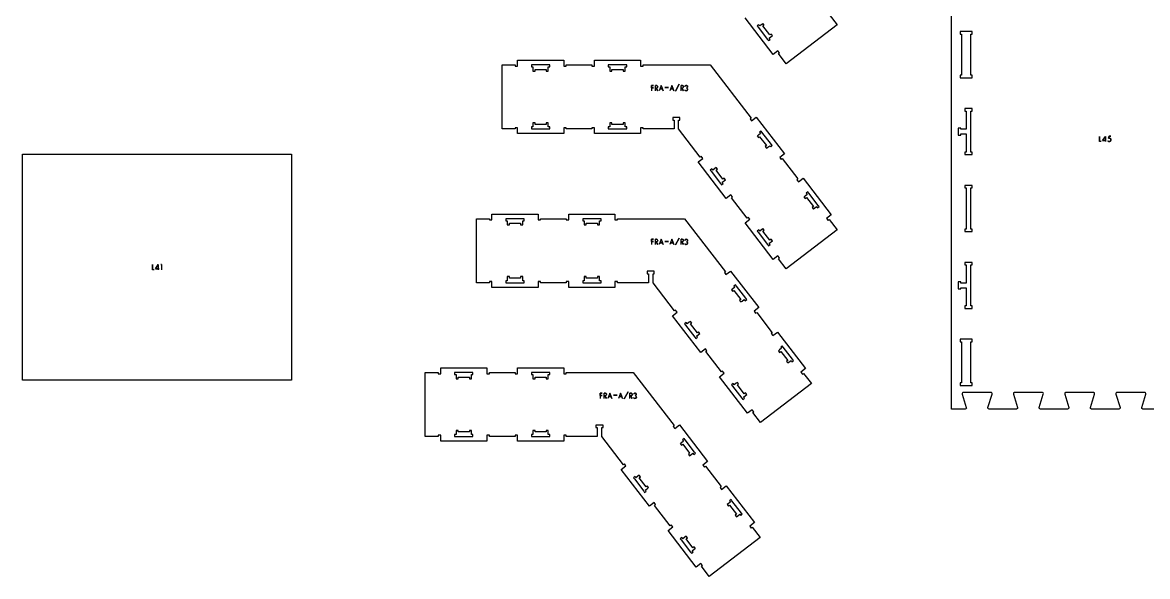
# Model space of a CAD drawing. Extents: x -8400 to 9125, y -4246 to 4193.
# Drawn here: x -2625 to 1765, y -4107 to -1946 of the extents above; entities that cross this region are included whole.
import ezdxf

# ---------------------------------------------------------------- set-up
doc = ezdxf.new("R2010")
doc.units = 0
for name, color, linetype in [('CUTS', 7, 'CONTINUOUS'), ('OUTLINES', 7, 'CONTINUOUS'), ('TAGS', 7, 'CONTINUOUS')]:
    doc.layers.add(name, color=color, linetype=linetype)

msp = doc.modelspace()

# ---------------------------------------------------------------- linework, layer by layer
at = {"layer": 'CUTS', "color": 4}
for points in [[(281.9, -2011.7), (285.5, -2016.5), (291.9, -2011.6), (288.2, -2006.8), (296.1, -2000.8), (300.9, -1997.1), (296, -1990.8), (291.2, -1994.4), (264.4, -1959.5), (269.2, -1955.9), (264.3, -1949.5), (259.5, -1953.2), (251.6, -1959.3), (248, -1954.5), (241.6, -1959.4), (245.3, -1964.2)], [(1080, -2151.4), (1075, -2151.4), (1075, -1991.4), (1080, -1991.4), (1080, -1981.4), (1034, -1981.4), (1034, -1991.4), (1039, -1991.4), (1039, -2151.4), (1034, -2151.4), (1034, -2161.4), (1080, -2161.4)], [(-633.2, -2111.2), (-639.2, -2111.2), (-639.2, -2119.2), (-633.2, -2119.2), (-633.2, -2129.2), (-633.2, -2135.2), (-625.2, -2135.2), (-625.2, -2129.2), (-581.2, -2129.2), (-581.2, -2135.2), (-573.2, -2135.2), (-573.2, -2129.2), (-573.2, -2119.2), (-567.2, -2119.2), (-567.2, -2111.2), (-573.2, -2111.2)], [(-333.2, -2111.2), (-339.2, -2111.2), (-339.2, -2119.2), (-333.2, -2119.2), (-333.2, -2129.2), (-333.2, -2135.2), (-325.2, -2135.2), (-325.2, -2129.2), (-281.2, -2129.2), (-281.2, -2135.2), (-273.2, -2135.2), (-273.2, -2129.2), (-273.2, -2119.2), (-267.2, -2119.2), (-267.2, -2111.2), (-273.2, -2111.2)], [(1057, -2362.4), (1036, -2362.4), (1036, -2357.4), (1026, -2357.4), (1026, -2385.4), (1036, -2385.4), (1036, -2380.4), (1057, -2380.4), (1057, -2451.4), (1052, -2451.4), (1052, -2461.4), (1080, -2461.4), (1080, -2451.4), (1075, -2451.4), (1075, -2291.4), (1080, -2291.4), (1080, -2281.4), (1052, -2281.4), (1052, -2291.4), (1057, -2291.4)], [(-573.2, -2361.2), (-567.2, -2361.2), (-567.2, -2353.2), (-573.2, -2353.2), (-573.2, -2343.2), (-573.2, -2337.2), (-581.2, -2337.2), (-581.2, -2343.2), (-625.2, -2343.2), (-625.2, -2337.2), (-633.2, -2337.2), (-633.2, -2343.2), (-633.2, -2353.2), (-639.2, -2353.2), (-639.2, -2361.2), (-633.2, -2361.2)], [(-273.2, -2361.2), (-267.2, -2361.2), (-267.2, -2353.2), (-273.2, -2353.2), (-273.2, -2343.2), (-273.2, -2337.2), (-281.2, -2337.2), (-281.2, -2343.2), (-325.2, -2343.2), (-325.2, -2337.2), (-333.2, -2337.2), (-333.2, -2343.2), (-333.2, -2353.2), (-339.2, -2353.2), (-339.2, -2361.2), (-333.2, -2361.2)], [(260.5, -2374), (256.9, -2369.2), (250.5, -2374.1), (254.2, -2378.8), (246.3, -2384.9), (241.5, -2388.6), (246.4, -2394.9), (251.1, -2391.3), (278, -2426.1), (273.2, -2429.8), (278.1, -2436.1), (282.8, -2432.5), (290.8, -2426.4), (294.4, -2431.1), (300.8, -2426.3), (297.1, -2421.5)], [(98.9, -2573.9), (102.6, -2578.7), (108.9, -2573.8), (105.3, -2569.1), (113.2, -2563), (118, -2559.3), (113.1, -2553), (108.3, -2556.6), (81.5, -2521.7), (86.3, -2518.1), (81.4, -2511.7), (76.6, -2515.4), (68.7, -2521.5), (65, -2516.7), (58.7, -2521.6), (62.4, -2526.4)], [(1080, -2581.4), (1052, -2581.4), (1052, -2591.4), (1057, -2591.4), (1057, -2751.4), (1052, -2751.4), (1052, -2761.4), (1080, -2761.4), (1080, -2751.4), (1075, -2751.4), (1075, -2591.4), (1080, -2591.4)], [(443.4, -2611.7), (439.8, -2607), (433.4, -2611.9), (437.1, -2616.6), (429.2, -2622.7), (424.4, -2626.4), (429.3, -2632.7), (434, -2629.1), (460.9, -2663.9), (456.1, -2667.6), (461, -2673.9), (465.7, -2670.3), (473.7, -2664.2), (477.3, -2668.9), (483.7, -2664.1), (480, -2659.3)], [(-733.2, -2711.2), (-739.2, -2711.2), (-739.2, -2719.2), (-733.2, -2719.2), (-733.2, -2729.2), (-733.2, -2735.2), (-725.2, -2735.2), (-725.2, -2729.2), (-681.2, -2729.2), (-681.2, -2735.2), (-673.2, -2735.2), (-673.2, -2729.2), (-673.2, -2719.2), (-667.2, -2719.2), (-667.2, -2711.2), (-673.2, -2711.2)], [(-433.2, -2711.2), (-439.2, -2711.2), (-439.2, -2719.2), (-433.2, -2719.2), (-433.2, -2729.2), (-433.2, -2735.2), (-425.2, -2735.2), (-425.2, -2729.2), (-381.2, -2729.2), (-381.2, -2735.2), (-373.2, -2735.2), (-373.2, -2729.2), (-373.2, -2719.2), (-367.2, -2719.2), (-367.2, -2711.2), (-373.2, -2711.2)], [(281.9, -2811.7), (285.5, -2816.5), (291.9, -2811.6), (288.2, -2806.8), (296.1, -2800.8), (300.9, -2797.1), (296, -2790.8), (291.2, -2794.4), (264.4, -2759.5), (269.2, -2755.9), (264.3, -2749.5), (259.5, -2753.2), (251.6, -2759.3), (248, -2754.5), (241.6, -2759.4), (245.3, -2764.2)], [(1080, -3051.4), (1075, -3051.4), (1075, -2891.4), (1080, -2891.4), (1080, -2881.4), (1052, -2881.4), (1052, -2891.4), (1057, -2891.4), (1057, -2962.4), (1036, -2962.4), (1036, -2957.4), (1026, -2957.4), (1026, -2985.4), (1036, -2985.4), (1036, -2980.4), (1057, -2980.4), (1057, -3051.4), (1052, -3051.4), (1052, -3061.4), (1080, -3061.4)], [(-673.2, -2961.2), (-667.2, -2961.2), (-667.2, -2953.2), (-673.2, -2953.2), (-673.2, -2943.2), (-673.2, -2937.2), (-681.2, -2937.2), (-681.2, -2943.2), (-725.2, -2943.2), (-725.2, -2937.2), (-733.2, -2937.2), (-733.2, -2943.2), (-733.2, -2953.2), (-739.2, -2953.2), (-739.2, -2961.2), (-733.2, -2961.2)], [(-373.2, -2961.2), (-367.2, -2961.2), (-367.2, -2953.2), (-373.2, -2953.2), (-373.2, -2943.2), (-373.2, -2937.2), (-381.2, -2937.2), (-381.2, -2943.2), (-425.2, -2943.2), (-425.2, -2937.2), (-433.2, -2937.2), (-433.2, -2943.2), (-433.2, -2953.2), (-439.2, -2953.2), (-439.2, -2961.2), (-433.2, -2961.2)], [(160.5, -2974), (156.9, -2969.2), (150.5, -2974.1), (154.2, -2978.8), (146.3, -2984.9), (141.5, -2988.6), (146.4, -2994.9), (151.1, -2991.3), (178, -3026.1), (173.2, -3029.8), (178.1, -3036.1), (182.8, -3032.5), (190.8, -3026.4), (194.4, -3031.1), (200.8, -3026.3), (197.1, -3021.5)], [(-1.1, -3173.9), (2.6, -3178.7), (8.9, -3173.8), (5.3, -3169.1), (13.2, -3163), (18, -3159.3), (13.1, -3153), (8.3, -3156.6), (-18.5, -3121.7), (-13.7, -3118.1), (-18.6, -3111.7), (-23.4, -3115.4), (-31.3, -3121.5), (-35, -3116.7), (-41.3, -3121.6), (-37.6, -3126.4)], [(1075, -3191.4), (1080, -3191.4), (1080, -3181.4), (1034, -3181.4), (1034, -3191.4), (1039, -3191.4), (1039, -3351.4), (1034, -3351.4), (1034, -3361.4), (1080, -3361.4), (1080, -3351.4), (1075, -3351.4)], [(343.4, -3211.7), (339.8, -3207), (333.4, -3211.9), (337.1, -3216.6), (329.2, -3222.7), (324.4, -3226.4), (329.3, -3232.7), (334, -3229.1), (360.9, -3263.9), (356.1, -3267.6), (361, -3273.9), (365.7, -3270.3), (373.7, -3264.2), (377.3, -3268.9), (383.7, -3264.1), (380, -3259.3)], [(-933.2, -3311.2), (-939.2, -3311.2), (-939.2, -3319.2), (-933.2, -3319.2), (-933.2, -3329.2), (-933.2, -3335.2), (-925.2, -3335.2), (-925.2, -3329.2), (-881.2, -3329.2), (-881.2, -3335.2), (-873.2, -3335.2), (-873.2, -3329.2), (-873.2, -3319.2), (-867.2, -3319.2), (-867.2, -3311.2), (-873.2, -3311.2)], [(-633.2, -3311.2), (-639.2, -3311.2), (-639.2, -3319.2), (-633.2, -3319.2), (-633.2, -3329.2), (-633.2, -3335.2), (-625.2, -3335.2), (-625.2, -3329.2), (-581.2, -3329.2), (-581.2, -3335.2), (-573.2, -3335.2), (-573.2, -3329.2), (-573.2, -3319.2), (-567.2, -3319.2), (-567.2, -3311.2), (-573.2, -3311.2)], [(181.9, -3411.7), (185.5, -3416.5), (191.9, -3411.6), (188.2, -3406.8), (196.1, -3400.8), (200.9, -3397.1), (196, -3390.8), (191.2, -3394.4), (164.4, -3359.5), (169.2, -3355.9), (164.3, -3349.5), (159.5, -3353.2), (151.6, -3359.3), (148, -3354.5), (141.6, -3359.4), (145.3, -3364.2)], [(-873.2, -3561.2), (-867.2, -3561.2), (-867.2, -3553.2), (-873.2, -3553.2), (-873.2, -3543.2), (-873.2, -3537.2), (-881.2, -3537.2), (-881.2, -3543.2), (-925.2, -3543.2), (-925.2, -3537.2), (-933.2, -3537.2), (-933.2, -3543.2), (-933.2, -3553.2), (-939.2, -3553.2), (-939.2, -3561.2), (-933.2, -3561.2)], [(-573.2, -3561.2), (-567.2, -3561.2), (-567.2, -3553.2), (-573.2, -3553.2), (-573.2, -3543.2), (-573.2, -3537.2), (-581.2, -3537.2), (-581.2, -3543.2), (-625.2, -3543.2), (-625.2, -3537.2), (-633.2, -3537.2), (-633.2, -3543.2), (-633.2, -3553.2), (-639.2, -3553.2), (-639.2, -3561.2), (-633.2, -3561.2)], [(-39.5, -3574), (-43.1, -3569.2), (-49.5, -3574.1), (-45.8, -3578.8), (-53.7, -3584.9), (-58.5, -3588.6), (-53.6, -3594.9), (-48.9, -3591.3), (-22, -3626.1), (-26.8, -3629.8), (-21.9, -3636.1), (-17.2, -3632.5), (-9.2, -3626.4), (-5.6, -3631.1), (0.8, -3626.3), (-2.9, -3621.5)], [(-201.1, -3773.9), (-197.4, -3778.7), (-191.1, -3773.8), (-194.7, -3769.1), (-186.8, -3763), (-182, -3759.3), (-186.9, -3753), (-191.7, -3756.6), (-218.5, -3721.7), (-213.7, -3718.1), (-218.6, -3711.7), (-223.4, -3715.4), (-231.3, -3721.5), (-235, -3716.7), (-241.3, -3721.6), (-237.6, -3726.4)], [(143.4, -3811.7), (139.8, -3807), (133.4, -3811.9), (137.1, -3816.6), (129.2, -3822.7), (124.4, -3826.4), (129.3, -3832.7), (134, -3829.1), (160.9, -3863.9), (156.1, -3867.6), (161, -3873.9), (165.7, -3870.3), (173.7, -3864.2), (177.3, -3868.9), (183.7, -3864.1), (180, -3859.3)], [(-18.1, -4011.7), (-14.5, -4016.5), (-8.1, -4011.6), (-11.8, -4006.8), (-3.9, -4000.8), (0.9, -3997.1), (-4, -3990.8), (-8.8, -3994.4), (-35.6, -3959.5), (-30.8, -3955.9), (-35.7, -3949.5), (-40.5, -3953.2), (-48.4, -3959.3), (-52, -3954.5), (-58.4, -3959.4), (-54.7, -3964.2)]]:
    msp.add_lwpolyline(points, close=True, dxfattribs=at)
at = {"layer": 'OUTLINES', "color": 5}
for points in [[(1853.2, -3453.6), (1746.8, -3453.6), (1744.6, -3453.1), (1742.9, -3451.7), (1742.1, -3449.7), (1742.2, -3447.5), (1758.2, -3395.4), (1758.4, -3393), (1757.5, -3390.8), (1755.6, -3389.2), (1753.2, -3388.6), (1646.8, -3388.6), (1644.4, -3389.2), (1642.5, -3390.8), (1641.6, -3393), (1641.8, -3395.4), (1657.8, -3447.5), (1657.9, -3449.7), (1657.1, -3451.7), (1655.4, -3453.1), (1653.2, -3453.6), (1546.8, -3453.6), (1544.6, -3453.1), (1542.9, -3451.7), (1542.1, -3449.7), (1542.2, -3447.5), (1558.2, -3395.4), (1558.4, -3393), (1557.5, -3390.8), (1555.6, -3389.2), (1553.2, -3388.6), (1446.8, -3388.6), (1444.4, -3389.2), (1442.5, -3390.8), (1441.6, -3393), (1441.8, -3395.4), (1457.8, -3447.5), (1457.9, -3449.7), (1457.1, -3451.7), (1455.4, -3453.1), (1453.2, -3453.6), (1346.8, -3453.6), (1344.6, -3453.1), (1342.9, -3451.7), (1342.1, -3449.7), (1342.2, -3447.5), (1358.2, -3395.4), (1358.4, -3393), (1357.5, -3390.8), (1355.6, -3389.2), (1353.2, -3388.6), (1246.8, -3388.6), (1244.4, -3389.2), (1242.5, -3390.8), (1241.6, -3393), (1241.8, -3395.4), (1257.8, -3447.5), (1257.9, -3449.7), (1257.1, -3451.7), (1255.4, -3453.1), (1253.2, -3453.6), (1146.8, -3453.6), (1144.6, -3453.1), (1142.9, -3451.7), (1142.1, -3449.7), (1142.2, -3447.5), (1158.2, -3395.4), (1158.4, -3393), (1157.5, -3390.8), (1155.6, -3389.2), (1153.2, -3388.6), (1046.8, -3388.6), (1044.4, -3389.2), (1042.5, -3390.8), (1041.6, -3393), (1041.8, -3395.4), (1057.8, -3447.5), (1057.9, -3449.7), (1057.1, -3451.7), (1055.4, -3453.1), (1053.2, -3453.6), (1000, -3453.6), (1000, -1346.4)], [(522.7, -1914.8), (553.2, -1954.4), (355, -2106.8), (324.5, -2067.2), (328.5, -2064.2), (322.4, -2056.2), (304.2, -2070.3), (194.4, -1927.6)]]:
    msp.add_lwpolyline(points, dxfattribs=at)
for points in [[(-403.2, -2116.2), (-393.2, -2116.2), (-393.2, -2093.2), (-213.2, -2093.2), (-213.2, -2116.2), (-203.2, -2116.2), (-203.2, -2111.2), (58.4, -2111.2), (217.8, -2318.5), (213.9, -2321.5), (220, -2329.4), (238.2, -2315.4), (348, -2458.1), (329.7, -2472.1), (335.8, -2480), (339.8, -2477), (400.8, -2556.3), (396.8, -2559.3), (402.9, -2567.2), (421.1, -2553.2), (530.9, -2695.9), (512.6, -2709.9), (518.7, -2717.8), (522.7, -2714.8), (553.2, -2754.4), (355, -2906.8), (324.5, -2867.2), (328.5, -2864.2), (322.4, -2856.2), (304.2, -2870.3), (194.4, -2727.6), (212.7, -2713.6), (206.6, -2705.6), (202.6, -2708.7), (141.6, -2629.4), (145.6, -2626.4), (139.5, -2618.4), (121.3, -2632.5), (11.5, -2489.8), (29.7, -2475.8), (23.6, -2467.8), (19.7, -2470.9), (-64.7, -2361.2), (-64.7, -2326.2), (-59.7, -2326.2), (-59.7, -2316.2), (-87.7, -2316.2), (-87.7, -2326.2), (-82.7, -2326.2), (-82.7, -2361.2), (-203.2, -2361.2), (-203.2, -2356.2), (-213.2, -2356.2), (-213.2, -2379.2), (-393.2, -2379.2), (-393.2, -2356.2), (-403.2, -2356.2), (-403.2, -2361.2), (-503.2, -2361.2), (-503.2, -2356.2), (-513.2, -2356.2), (-513.2, -2379.2), (-693.2, -2379.2), (-693.2, -2356.2), (-703.2, -2356.2), (-703.2, -2361.2), (-753.2, -2361.2), (-753.2, -2111.2), (-703.2, -2111.2), (-703.2, -2116.2), (-693.2, -2116.2), (-693.2, -2093.2), (-513.2, -2093.2), (-513.2, -2116.2), (-503.2, -2116.2), (-503.2, -2111.2), (-403.2, -2111.2)], [(-2625, -3341), (-2625, -2459), (-1575, -2459), (-1575, -3341)], [(-503.2, -2716.2), (-493.2, -2716.2), (-493.2, -2693.2), (-313.2, -2693.2), (-313.2, -2716.2), (-303.2, -2716.2), (-303.2, -2711.2), (-41.6, -2711.2), (117.8, -2918.5), (113.9, -2921.5), (120, -2929.4), (138.2, -2915.4), (248, -3058.1), (229.7, -3072.1), (235.8, -3080), (239.8, -3077), (300.8, -3156.3), (296.8, -3159.3), (302.9, -3167.2), (321.1, -3153.2), (430.9, -3295.9), (412.6, -3309.9), (418.7, -3317.8), (422.7, -3314.8), (453.2, -3354.4), (255, -3506.8), (224.5, -3467.2), (228.5, -3464.2), (222.4, -3456.2), (204.2, -3470.3), (94.4, -3327.6), (112.7, -3313.6), (106.6, -3305.6), (102.6, -3308.7), (41.6, -3229.4), (45.6, -3226.4), (39.5, -3218.4), (21.3, -3232.5), (-88.5, -3089.8), (-70.3, -3075.8), (-76.4, -3067.8), (-80.3, -3070.9), (-164.7, -2961.2), (-164.7, -2926.2), (-159.7, -2926.2), (-159.7, -2916.2), (-187.7, -2916.2), (-187.7, -2926.2), (-182.7, -2926.2), (-182.7, -2961.2), (-303.2, -2961.2), (-303.2, -2956.2), (-313.2, -2956.2), (-313.2, -2979.2), (-493.2, -2979.2), (-493.2, -2956.2), (-503.2, -2956.2), (-503.2, -2961.2), (-603.2, -2961.2), (-603.2, -2956.2), (-613.2, -2956.2), (-613.2, -2979.2), (-793.2, -2979.2), (-793.2, -2956.2), (-803.2, -2956.2), (-803.2, -2961.2), (-853.2, -2961.2), (-853.2, -2711.2), (-803.2, -2711.2), (-803.2, -2716.2), (-793.2, -2716.2), (-793.2, -2693.2), (-613.2, -2693.2), (-613.2, -2716.2), (-603.2, -2716.2), (-603.2, -2711.2), (-503.2, -2711.2)], [(-703.2, -3316.2), (-693.2, -3316.2), (-693.2, -3293.2), (-513.2, -3293.2), (-513.2, -3316.2), (-503.2, -3316.2), (-503.2, -3311.2), (-241.6, -3311.2), (-82.2, -3518.5), (-86.1, -3521.5), (-80, -3529.4), (-61.8, -3515.4), (48, -3658.1), (29.7, -3672.1), (35.8, -3680), (39.8, -3677), (100.8, -3756.3), (96.8, -3759.3), (102.9, -3767.2), (121.1, -3753.2), (230.9, -3895.9), (212.6, -3909.9), (218.7, -3917.8), (222.7, -3914.8), (253.2, -3954.4), (55, -4106.8), (24.5, -4067.2), (28.5, -4064.2), (22.4, -4056.2), (4.2, -4070.3), (-105.6, -3927.6), (-87.3, -3913.6), (-93.4, -3905.6), (-97.4, -3908.7), (-158.4, -3829.4), (-154.4, -3826.4), (-160.5, -3818.4), (-178.7, -3832.5), (-288.5, -3689.8), (-270.3, -3675.8), (-276.4, -3667.8), (-280.3, -3670.9), (-364.7, -3561.2), (-364.7, -3526.2), (-359.7, -3526.2), (-359.7, -3516.2), (-387.7, -3516.2), (-387.7, -3526.2), (-382.7, -3526.2), (-382.7, -3561.2), (-503.2, -3561.2), (-503.2, -3556.2), (-513.2, -3556.2), (-513.2, -3579.2), (-693.2, -3579.2), (-693.2, -3556.2), (-703.2, -3556.2), (-703.2, -3561.2), (-803.2, -3561.2), (-803.2, -3556.2), (-813.2, -3556.2), (-813.2, -3579.2), (-993.2, -3579.2), (-993.2, -3556.2), (-1003.2, -3556.2), (-1003.2, -3561.2), (-1053.2, -3561.2), (-1053.2, -3311.2), (-1003.2, -3311.2), (-1003.2, -3316.2), (-993.2, -3316.2), (-993.2, -3293.2), (-813.2, -3293.2), (-813.2, -3316.2), (-803.2, -3316.2), (-803.2, -3311.2), (-703.2, -3311.2)]]:
    msp.add_lwpolyline(points, close=True, dxfattribs=at)
at = {"layer": 'TAGS', "color": 2}
for points in [[(-170.3, -2200.6), (-163, -2200.6), (-170.3, -2200.6), (-170.3, -2191.5), (-162.7, -2191.5), (-170.3, -2191.5), (-170.3, -2212)], [(-155, -2212), (-155, -2191.5), (-151.4, -2191.5), (-149.5, -2191.8), (-147.9, -2192.7), (-146.8, -2194.3), (-146.3, -2196.6), (-146.9, -2198.9), (-148.3, -2200.6), (-150, -2201.6), (-151.4, -2201.9), (-155, -2201.9), (-151.4, -2201.9), (-150, -2201.6), (-148.3, -2200.6), (-146.9, -2198.9), (-146.3, -2196.6), (-146.8, -2194.3), (-147.9, -2192.7), (-149.5, -2191.8), (-151.4, -2191.5), (-155, -2191.5)], [(-132.9, -2191.5), (-124.9, -2212), (-132.9, -2191.5), (-140.9, -2212)], [(-91.2, -2191.5), (-83.2, -2212), (-91.2, -2191.5), (-99.3, -2212)], [(-54.6, -2212), (-54.6, -2191.5), (-51, -2191.5), (-49.1, -2191.8), (-47.5, -2192.7), (-46.4, -2194.3), (-45.9, -2196.6), (-46.5, -2198.9), (-47.9, -2200.6), (-49.6, -2201.6), (-51, -2201.9), (-54.6, -2201.9), (-51, -2201.9), (-49.6, -2201.6), (-47.9, -2200.6), (-46.5, -2198.9), (-45.9, -2196.6), (-46.4, -2194.3), (-47.5, -2192.7), (-49.1, -2191.8), (-51, -2191.5), (-54.6, -2191.5)], [(-40.5, -2208.1), (-40.2, -2209.4), (-39.3, -2210.7), (-37.8, -2211.7), (-35.6, -2212), (-31.3, -2210.7), (-29.7, -2206.7), (-30.2, -2204.4), (-31.3, -2202.7), (-32.9, -2201.7), (-34.7, -2201.3), (-33, -2201), (-31.5, -2199.9), (-30.5, -2198.2), (-30.1, -2196.1), (-30.1, -2195.3), (-30.2, -2194.3), (-30.6, -2193.3), (-31.4, -2192.4), (-32.7, -2191.7), (-34.5, -2191.5), (-37.2, -2191.9), (-38.8, -2192.9), (-39.5, -2194.2), (-39.8, -2195.6), (-39.5, -2194.2), (-38.8, -2192.9), (-37.2, -2191.9), (-34.5, -2191.5), (-32.7, -2191.7), (-31.4, -2192.4), (-30.6, -2193.3), (-30.2, -2194.3), (-30.1, -2195.3), (-30.1, -2196.1), (-30.5, -2198.2), (-31.5, -2199.9), (-33, -2201), (-34.7, -2201.3), (-32.9, -2201.7), (-31.3, -2202.7), (-30.2, -2204.4), (-29.7, -2206.7), (-31.3, -2210.7), (-35.6, -2212), (-37.8, -2211.7), (-39.3, -2210.7), (-40.2, -2209.4)], [(1584, -2410.6), (1577.7, -2410.6), (1577.7, -2390), (1577.7, -2410.6)], [(1600.5, -2390), (1589.4, -2406.7), (1603.8, -2406.7), (1589.4, -2406.7), (1600.5, -2390), (1600.5, -2410.6)], [(1609.4, -2407.8), (1610, -2408.4), (1611.2, -2409.3), (1612.9, -2410.2), (1615.3, -2410.6), (1617.8, -2410), (1620, -2408.3), (1621.5, -2405.9), (1622.1, -2402.9), (1621.4, -2400.1), (1619.8, -2398.1), (1617.8, -2396.9), (1615.9, -2396.5), (1614.8, -2396.5), (1613.7, -2396.7), (1612.4, -2397.1), (1615.2, -2389.4), (1622.3, -2389.4), (1615.2, -2389.4), (1612.4, -2397.1), (1613.7, -2396.7), (1614.8, -2396.5), (1615.9, -2396.5), (1617.8, -2396.9), (1619.8, -2398.1), (1621.4, -2400.1), (1622.1, -2402.9), (1621.5, -2405.9), (1620, -2408.3), (1617.8, -2410), (1615.3, -2410.6), (1612.9, -2410.2), (1611.2, -2409.3), (1610, -2408.4)], [(-170.3, -2800.6), (-163, -2800.6), (-170.3, -2800.6), (-170.3, -2791.5), (-162.7, -2791.5), (-170.3, -2791.5), (-170.3, -2812)], [(-155, -2812), (-155, -2791.5), (-151.4, -2791.5), (-149.5, -2791.8), (-147.9, -2792.7), (-146.8, -2794.3), (-146.3, -2796.6), (-146.9, -2798.9), (-148.3, -2800.6), (-150, -2801.6), (-151.4, -2801.9), (-155, -2801.9), (-151.4, -2801.9), (-150, -2801.6), (-148.3, -2800.6), (-146.9, -2798.9), (-146.3, -2796.6), (-146.8, -2794.3), (-147.9, -2792.7), (-149.5, -2791.8), (-151.4, -2791.5), (-155, -2791.5)], [(-132.9, -2791.5), (-124.9, -2812), (-132.9, -2791.5), (-140.9, -2812)], [(-91.2, -2791.5), (-83.2, -2812), (-91.2, -2791.5), (-99.3, -2812)], [(-54.6, -2812), (-54.6, -2791.5), (-51, -2791.5), (-49.1, -2791.8), (-47.5, -2792.7), (-46.4, -2794.3), (-45.9, -2796.6), (-46.5, -2798.9), (-47.9, -2800.6), (-49.6, -2801.6), (-51, -2801.9), (-54.6, -2801.9), (-51, -2801.9), (-49.6, -2801.6), (-47.9, -2800.6), (-46.5, -2798.9), (-45.9, -2796.6), (-46.4, -2794.3), (-47.5, -2792.7), (-49.1, -2791.8), (-51, -2791.5), (-54.6, -2791.5)], [(-40.5, -2808.1), (-40.2, -2809.4), (-39.3, -2810.7), (-37.8, -2811.7), (-35.6, -2812), (-31.3, -2810.7), (-29.7, -2806.7), (-30.2, -2804.4), (-31.3, -2802.7), (-32.9, -2801.7), (-34.7, -2801.3), (-33, -2801), (-31.5, -2799.9), (-30.5, -2798.2), (-30.1, -2796.1), (-30.1, -2795.3), (-30.2, -2794.3), (-30.6, -2793.3), (-31.4, -2792.4), (-32.7, -2791.7), (-34.5, -2791.5), (-37.2, -2791.9), (-38.8, -2792.9), (-39.5, -2794.2), (-39.8, -2795.6), (-39.5, -2794.2), (-38.8, -2792.9), (-37.2, -2791.9), (-34.5, -2791.5), (-32.7, -2791.7), (-31.4, -2792.4), (-30.6, -2793.3), (-30.2, -2794.3), (-30.1, -2795.3), (-30.1, -2796.1), (-30.5, -2798.2), (-31.5, -2799.9), (-33, -2801), (-34.7, -2801.3), (-32.9, -2801.7), (-31.3, -2802.7), (-30.2, -2804.4), (-29.7, -2806.7), (-31.3, -2810.7), (-35.6, -2812), (-37.8, -2811.7), (-39.3, -2810.7), (-40.2, -2809.4)], [(-2111.6, -2910.3), (-2117.9, -2910.3), (-2117.9, -2889.7), (-2117.9, -2910.3)], [(-2095.1, -2889.7), (-2106.2, -2906.4), (-2091.8, -2906.4), (-2106.2, -2906.4), (-2095.1, -2889.7), (-2095.1, -2910.3)], [(-2082.1, -2889.7), (-2085, -2889.7), (-2082.1, -2889.7), (-2082.1, -2910.3)], [(-370.3, -3400.6), (-363, -3400.6), (-370.3, -3400.6), (-370.3, -3391.5), (-362.7, -3391.5), (-370.3, -3391.5), (-370.3, -3412)], [(-355, -3412), (-355, -3391.5), (-351.4, -3391.5), (-349.5, -3391.8), (-347.9, -3392.7), (-346.8, -3394.3), (-346.3, -3396.6), (-346.9, -3398.9), (-348.3, -3400.6), (-350, -3401.6), (-351.4, -3401.9), (-355, -3401.9), (-351.4, -3401.9), (-350, -3401.6), (-348.3, -3400.6), (-346.9, -3398.9), (-346.3, -3396.6), (-346.8, -3394.3), (-347.9, -3392.7), (-349.5, -3391.8), (-351.4, -3391.5), (-355, -3391.5)], [(-332.9, -3391.5), (-324.9, -3412), (-332.9, -3391.5), (-340.9, -3412)], [(-291.2, -3391.5), (-283.2, -3412), (-291.2, -3391.5), (-299.3, -3412)], [(-254.6, -3412), (-254.6, -3391.5), (-251, -3391.5), (-249.1, -3391.8), (-247.5, -3392.7), (-246.4, -3394.3), (-245.9, -3396.6), (-246.5, -3398.9), (-247.9, -3400.6), (-249.6, -3401.6), (-251, -3401.9), (-254.6, -3401.9), (-251, -3401.9), (-249.6, -3401.6), (-247.9, -3400.6), (-246.5, -3398.9), (-245.9, -3396.6), (-246.4, -3394.3), (-247.5, -3392.7), (-249.1, -3391.8), (-251, -3391.5), (-254.6, -3391.5)], [(-240.5, -3408.1), (-240.2, -3409.4), (-239.3, -3410.7), (-237.8, -3411.7), (-235.6, -3412), (-231.3, -3410.7), (-229.7, -3406.7), (-230.2, -3404.4), (-231.3, -3402.7), (-232.9, -3401.7), (-234.7, -3401.3), (-233, -3401), (-231.5, -3399.9), (-230.5, -3398.2), (-230.1, -3396.1), (-230.1, -3395.3), (-230.2, -3394.3), (-230.6, -3393.3), (-231.4, -3392.4), (-232.7, -3391.7), (-234.5, -3391.5), (-237.2, -3391.9), (-238.8, -3392.9), (-239.5, -3394.2), (-239.8, -3395.6), (-239.5, -3394.2), (-238.8, -3392.9), (-237.2, -3391.9), (-234.5, -3391.5), (-232.7, -3391.7), (-231.4, -3392.4), (-230.6, -3393.3), (-230.2, -3394.3), (-230.1, -3395.3), (-230.1, -3396.1), (-230.5, -3398.2), (-231.5, -3399.9), (-233, -3401), (-234.7, -3401.3), (-232.9, -3401.7), (-231.3, -3402.7), (-230.2, -3404.4), (-229.7, -3406.7), (-231.3, -3410.7), (-235.6, -3412), (-237.8, -3411.7), (-239.3, -3410.7), (-240.2, -3409.4)]]:
    msp.add_lwpolyline(points, dxfattribs=at)
for points in [[(-62.3, -2186.8), (-77.5, -2213.2)], [(-146.3, -2212), (-152.9, -2202)], [(-127.8, -2204.7), (-138.1, -2204.7)], [(-104.6, -2199.7), (-119.2, -2199.7)], [(-86.1, -2204.7), (-96.4, -2204.7)], [(-45.9, -2212), (-52.5, -2202)], [(-146.3, -2812), (-152.9, -2802)], [(-127.8, -2804.7), (-138.1, -2804.7)], [(-104.6, -2799.7), (-119.2, -2799.7)], [(-86.1, -2804.7), (-96.4, -2804.7)], [(-62.3, -2786.8), (-77.5, -2813.2)], [(-45.9, -2812), (-52.5, -2802)], [(-346.3, -3412), (-352.9, -3402)], [(-327.8, -3404.7), (-338.1, -3404.7)], [(-304.6, -3399.7), (-319.2, -3399.7)], [(-286.1, -3404.7), (-296.4, -3404.7)], [(-262.3, -3386.8), (-277.5, -3413.2)], [(-245.9, -3412), (-252.5, -3402)]]:
    msp.add_lwpolyline(points, close=True, dxfattribs=at)

doc.saveas('drawing.dxf')
